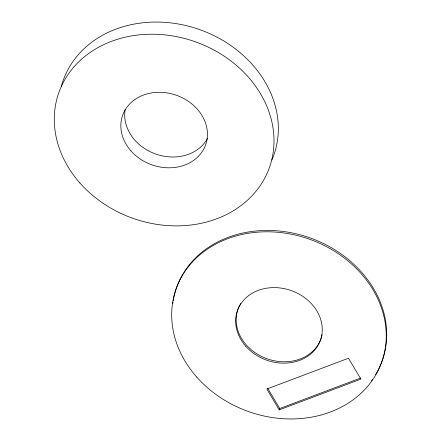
<?xml version="1.0" encoding="UTF-8"?>
<svg xmlns="http://www.w3.org/2000/svg" width="441" height="441" viewBox="0 0 441 441"><rect width="100%" height="100%" fill="white"/><g stroke="black" fill="none" stroke-linecap="round" stroke-linejoin="round"><path stroke-width="0.66" d="M279.252 409.876L360.887 379.111L348.478 358.246L266.844 389.012L279.252 409.876L279.732 408.526L360.727 378.003M267.67 388.24L279.732 408.526M61.244 86.712A111.755 93.619 19.6 0 1 198.946 29.36A111.755 93.619 19.6 0 1 271.943 159.984M207.606 138.248A44.045 36.895 19.6 0 1 155.833 154.069A44.045 36.895 19.6 0 1 125.205 109.313M173.203 300.756A109.125 91.414 19.6 0 1 311.065 238.25A109.125 91.414 19.6 0 1 375.611 374.613M372.678 379.106A109.125 91.414 19.6 0 1 371.498 380.743M172.817 303.408A109.125 91.414 19.6 0 1 172.999 302.079M321.704 336.307A44.045 36.895 19.6 0 1 265.934 358.362A44.045 36.895 19.6 0 1 239.832 305.007M240.125 304.477A44.045 36.895 19.6 0 1 240.736 303.43M322.117 334.537A44.045 36.895 19.6 0 1 321.853 335.722M79.909 182.976A111.755 93.619 19.6 0 0 267.34 172.784A111.755 93.619 19.6 0 0 145.177 34.404A111.755 93.619 19.6 0 0 79.909 182.976M130.944 150.91A44.045 36.895 19.6 0 0 204.811 146.892A44.045 36.895 19.6 0 0 156.665 92.356A44.045 36.895 19.6 0 0 130.944 150.91M196.714 377.055A109.125 91.414 19.6 0 0 379.734 367.099A109.125 91.414 19.6 0 0 260.444 231.977A109.125 91.414 19.6 0 0 196.714 377.055M245.764 346.235A44.045 36.895 19.6 0 0 319.637 342.216A44.045 36.895 19.6 0 0 271.491 287.681A44.045 36.895 19.6 0 0 245.764 346.235"/></g></svg>
